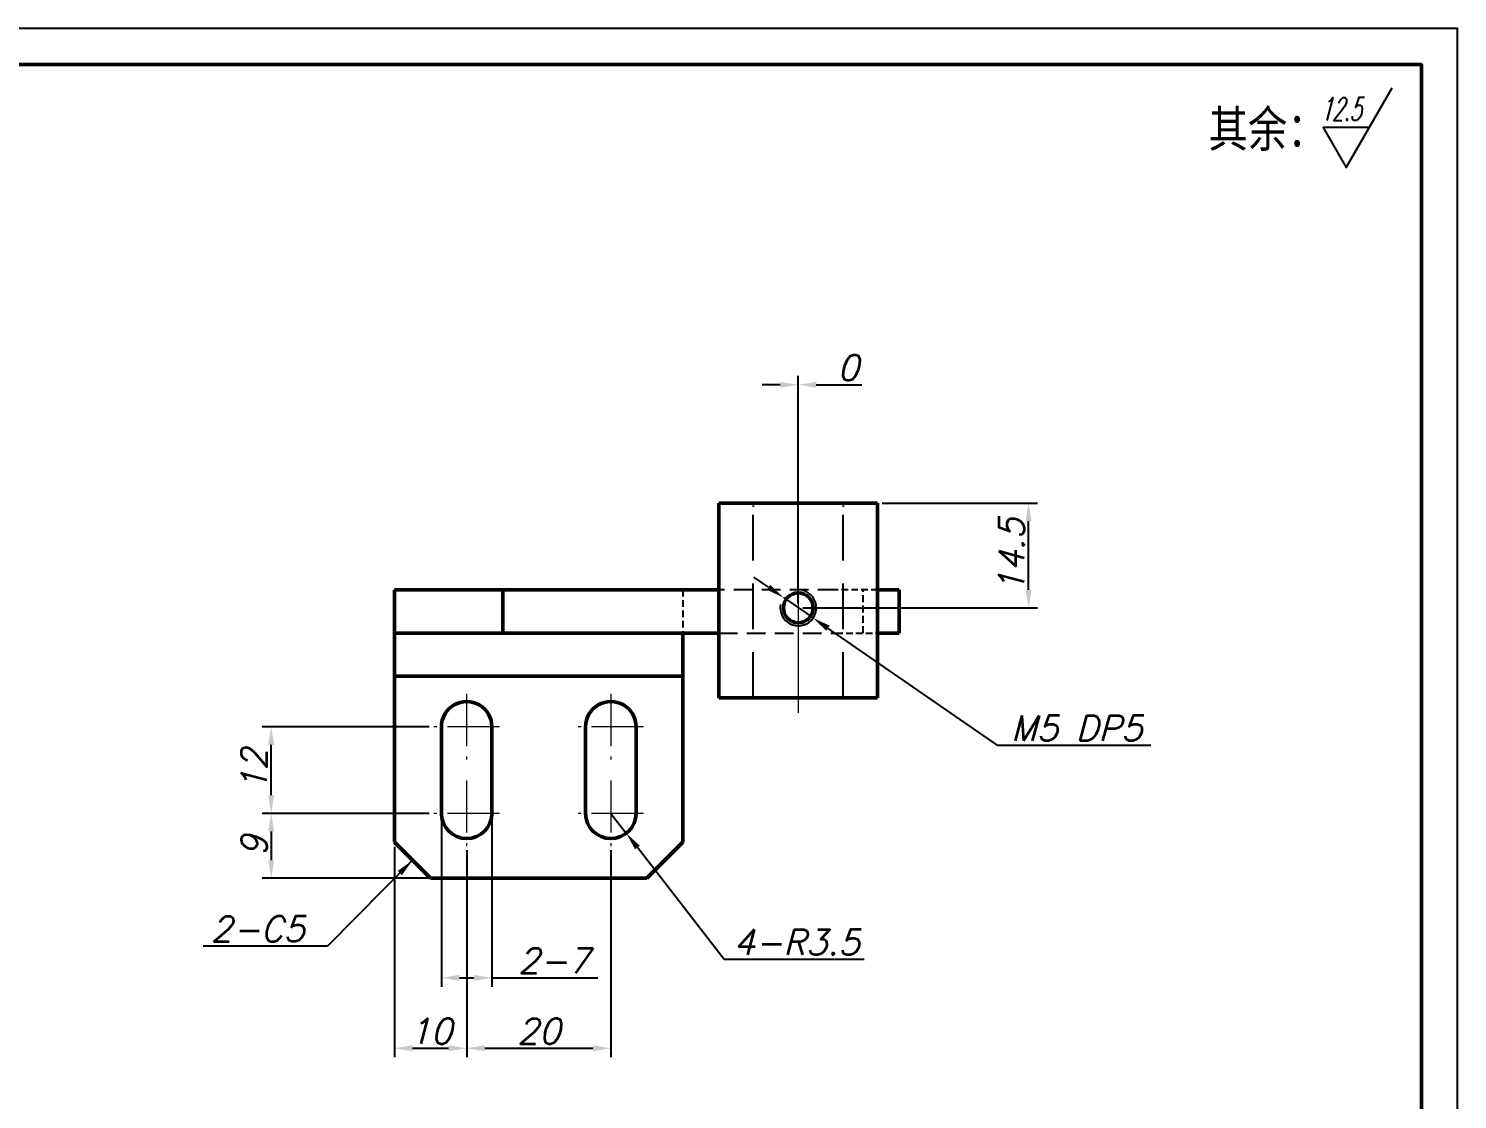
# Model space of a CAD drawing. Header units: inches. Extents: x 17901 to 26602, y 9673 to 14036.
# Drawn here: x 20739.2 to 20937.4, y 13310.1 to 13458.6 of the extents above; entities that cross this region are included whole.
import ezdxf
from ezdxf.enums import TextEntityAlignment as Align

# ---------------------------------------------------------------- set-up
doc = ezdxf.new("R2010")
doc.units = ezdxf.units.IN
doc.header["$MEASUREMENT"] = 0
doc.linetypes.add('CENTER', pattern=[50.8, 31.75, -6.35, 6.35, -6.35])
doc.linetypes.add('DASHED2', pattern=[9.525, 6.35, -3.175])
doc.layers.add('Dim', color=3, linetype='Continuous')
for name, color, linetype, lineweight in [('中心线', 1, 'CENTER', 15), ('图框_内框线', 5, 'Continuous', 50), ('标注线', 3, 'Continuous', 25), ('粗实线', 7, 'Continuous', 50), ('细实线', 4, 'Continuous', 25), ('虚线', 2, 'DASHED2', 25)]:
    doc.layers.add(name, color=color, linetype=linetype, lineweight=lineweight)
doc.styles.add('DIM_FONT', font='romans.shx', dxfattribs={"oblique": 15})
doc.styles.add('仿宋体', font='FSGB2312.ttf', dxfattribs={"width": 0.8, "height": 3.5})
doc.dimstyles.new('幅面 1：1$0', dxfattribs={"dimtxt": 3.5, "dimasz": 2.5, "dimexe": 1.25, "dimexo": 0.625, "dimtad": 1, "dimdsep": 46, "dimtxsty": 'DIM_FONT', "dimcen": 2.5, "dimclrd": 256, "dimclre": 256, "dimclrt": 256, "dimadec": 0, "dimazin": 0, "dimtm": 1e-09, "dimtfac": 0.5, "dimtmove": 0, "dimatfit": 3, "dimfxl": 1, "dimlwd": -1, "dimarcsym": 0})
doc.dimstyles.new('幅面 1：1$3', dxfattribs={"dimtxt": 3.5, "dimasz": 2.5, "dimexe": 1.25, "dimexo": 0.625, "dimtad": 1, "dimtih": 1, "dimtoh": 1, "dimdsep": 46, "dimtxsty": 'DIM_FONT', "dimcen": 2.5, "dimclrd": 256, "dimclre": 256, "dimclrt": 256, "dimazin": 2, "dimtfac": 0.5, "dimtmove": 0, "dimatfit": 3, "dimfxl": 1, "dimlwd": -1, "dimlwe": -1, "dimarcsym": 0})
doc.dimstyles.new('幅面 1：1$4', dxfattribs={"dimtxt": 3.5, "dimasz": 2.5, "dimexe": 1.25, "dimexo": 0.625, "dimtad": 1, "dimtoh": 1, "dimdsep": 46, "dimtxsty": 'DIM_FONT', "dimcen": 2.5, "dimclrd": 256, "dimclre": 256, "dimclrt": 256, "dimazin": 2, "dimtfac": 0.5, "dimtmove": 0, "dimatfit": 3, "dimfxl": 1, "dimlwd": -1, "dimlwe": -1, "dimarcsym": 0})
doc.dimstyles.new('幅面 1：1$7', dxfattribs={"dimtxt": 3.5, "dimasz": 2.5, "dimexe": 1.25, "dimexo": 0.625, "dimtad": 1, "dimdsep": 46, "dimtxsty": 'DIM_FONT', "dimcen": 2.5, "dimclrd": 256, "dimclrt": 256, "dimadec": 0, "dimazin": 0, "dimtfac": 1, "dimtmove": 0, "dimatfit": 3, "dimfxl": 1, "dimlwd": -1, "dimarcsym": 0})

# ---------------------------------------------------------------- blocks, each defined once
blk = doc.blocks.new('*D56')
at = {"layer": 'Defpoints', "color": 0, "transparency": 16777216}
for p in [(20843.94, 13379.75), (20848.06, 13376.91)]:
    blk.add_point(p, dxfattribs=at)
at = {"layer": '标注线', "transparency": 16777216}
for p, q in [((20841.89, 13381.17), (20839.83, 13382.58)), ((20843.94, 13379.75), (20848.06, 13376.91)), ((20873.7, 13359.25), (20850.12, 13375.49)), ((20894.93, 13359.25), (20873.7, 13359.25))]:
    blk.add_line(p, q, dxfattribs=at)
for points in [[(20842.12, 13381.51), (20841.65, 13380.82), (20843.94, 13379.75)], [(20850.36, 13375.84), (20849.88, 13375.15), (20848.06, 13376.91)]]:
    blk.add_solid(points, dxfattribs=at)
at = {"layer": '标注线', "transparency": 16777216, "insert": (20884.62, 13361.62), "char_height": 3.5, "attachment_point": 5, "style": 'DIM_FONT'}
blk.add_mtext('M5 DP5', dxfattribs=at)
blk = doc.blocks.new('*D70')
at = {"layer": 'Defpoints', "color": 0, "transparency": 16777216}
for p in [(20790.01, 13345.82), (20800.01, 13345.27), (20800.01, 13317.24)]:
    blk.add_point(p, dxfattribs=at)
at = {"layer": '标注线', "lineweight": -2, "transparency": 16777216}
for p, q in [((20790.01, 13345.19), (20790.01, 13315.99)), ((20800.01, 13344.64), (20800.01, 13315.99))]:
    blk.add_line(p, q, dxfattribs=at)
at = {"layer": '标注线', "transparency": 16777216}
blk.add_line((20792.51, 13317.24), (20797.51, 13317.24), dxfattribs=at)
for points in [[(20792.51, 13317.66), (20792.51, 13316.83), (20790.01, 13317.24)], [(20797.51, 13317.66), (20797.51, 13316.83), (20800.01, 13317.24)]]:
    blk.add_solid(points, dxfattribs=at)
at = {"layer": '标注线', "transparency": 16777216, "insert": (20795.01, 13319.62), "char_height": 3.5, "attachment_point": 5, "style": 'DIM_FONT'}
blk.add_mtext('10', dxfattribs=at)
blk = doc.blocks.new('*D71')
at = {"layer": 'Defpoints', "color": 0, "transparency": 16777216}
for p in [(20795.46, 13349.82), (20772.9, 13340.82), (20795.46, 13340.82)]:
    blk.add_point(p, dxfattribs=at)
at = {"layer": '标注线', "lineweight": -2, "transparency": 16777216}
for p, q in [((20794.83, 13349.82), (20771.65, 13349.82)), ((20794.83, 13340.82), (20771.65, 13340.82))]:
    blk.add_line(p, q, dxfattribs=at)
at = {"layer": '标注线', "transparency": 16777216}
blk.add_line((20772.9, 13347.32), (20772.9, 13343.32), dxfattribs=at)
for points in [[(20772.48, 13347.32), (20773.32, 13347.32), (20772.9, 13349.82)], [(20772.48, 13343.32), (20773.32, 13343.32), (20772.9, 13340.82)]]:
    blk.add_solid(points, dxfattribs=at)
at = {"layer": '标注线', "transparency": 16777216, "insert": (20770.52, 13345.32), "char_height": 3.5, "attachment_point": 5, "rotation": 90, "style": 'DIM_FONT'}
blk.add_mtext('9', dxfattribs=at)
blk = doc.blocks.new('*D72')
at = {"layer": 'Defpoints', "color": 0, "transparency": 16777216}
for p in [(20772.9, 13361.82), (20795.46, 13361.82), (20795.46, 13349.82)]:
    blk.add_point(p, dxfattribs=at)
at = {"layer": '标注线', "lineweight": -2, "transparency": 16777216}
for p, q in [((20794.83, 13361.82), (20771.65, 13361.82)), ((20794.83, 13349.82), (20771.65, 13349.82))]:
    blk.add_line(p, q, dxfattribs=at)
at = {"layer": '标注线', "transparency": 16777216}
blk.add_line((20772.9, 13352.32), (20772.9, 13359.32), dxfattribs=at)
for points in [[(20772.48, 13359.32), (20773.32, 13359.32), (20772.9, 13361.82)], [(20772.48, 13352.32), (20773.32, 13352.32), (20772.9, 13349.82)]]:
    blk.add_solid(points, dxfattribs=at)
at = {"layer": '标注线', "transparency": 16777216, "insert": (20770.52, 13355.82), "char_height": 3.5, "attachment_point": 5, "rotation": 90, "style": 'DIM_FONT'}
blk.add_mtext('12', dxfattribs=at)
blk = doc.blocks.new('*D73')
at = {"layer": 'Defpoints', "color": 0, "transparency": 16777216}
for p in [(20800.01, 13345.32), (20820.01, 13345.32), (20820.01, 13317.24)]:
    blk.add_point(p, dxfattribs=at)
at = {"layer": '标注线', "lineweight": -2, "transparency": 16777216}
for p, q in [((20800.01, 13344.69), (20800.01, 13315.99)), ((20820.01, 13344.69), (20820.01, 13315.99))]:
    blk.add_line(p, q, dxfattribs=at)
at = {"layer": '标注线', "transparency": 16777216}
blk.add_line((20802.51, 13317.24), (20817.51, 13317.24), dxfattribs=at)
for points in [[(20802.51, 13317.66), (20802.51, 13316.83), (20800.01, 13317.24)], [(20817.51, 13317.66), (20817.51, 13316.83), (20820.01, 13317.24)]]:
    blk.add_solid(points, dxfattribs=at)
at = {"layer": '标注线', "transparency": 16777216, "insert": (20810.01, 13319.62), "char_height": 3.5, "attachment_point": 5, "style": 'DIM_FONT'}
blk.add_mtext('20', dxfattribs=at)
blk = doc.blocks.new('*D74')
at = {"layer": 'Defpoints', "color": 0, "transparency": 16777216}
for p in [(20796.51, 13349.82), (20803.51, 13349.82), (20803.51, 13327.01)]:
    blk.add_point(p, dxfattribs=at)
at = {"layer": '标注线', "lineweight": -2, "transparency": 16777216}
for p, q in [((20796.51, 13349.19), (20796.51, 13325.76)), ((20803.51, 13349.19), (20803.51, 13325.76))]:
    blk.add_line(p, q, dxfattribs=at)
at = {"layer": '标注线', "transparency": 16777216}
for p, q in [((20799.01, 13327.01), (20801.01, 13327.01)), ((20803.51, 13327.01), (20818.19, 13327.01))]:
    blk.add_line(p, q, dxfattribs=at)
for points in [[(20799.01, 13327.43), (20799.01, 13326.6), (20796.51, 13327.01)], [(20801.01, 13327.43), (20801.01, 13326.6), (20803.51, 13327.01)]]:
    blk.add_solid(points, dxfattribs=at)
at = {"layer": '标注线', "transparency": 16777216, "insert": (20812.1, 13329.39), "char_height": 3.5, "attachment_point": 5, "style": 'DIM_FONT'}
blk.add_mtext('2-7', dxfattribs=at)
blk = doc.blocks.new('*D75')
at = {"layer": 'Defpoints', "color": 0, "transparency": 16777216}
for p in [(20820.01, 13349.82), (20822.15, 13347.06)]:
    blk.add_point(p, dxfattribs=at)
at = {"layer": '标注线', "transparency": 16777216}
for p, q in [((20820.01, 13349.82), (20822.15, 13347.06)), ((20835.75, 13329.57), (20823.69, 13345.08)), ((20855.16, 13329.57), (20835.75, 13329.57))]:
    blk.add_line(p, q, dxfattribs=at)
blk.add_solid([(20824.02, 13345.34), (20823.36, 13344.83), (20822.15, 13347.06)], dxfattribs=at)
at = {"layer": '标注线', "transparency": 16777216, "insert": (20845.77, 13331.94), "char_height": 3.5, "attachment_point": 5, "style": 'DIM_FONT'}
blk.add_mtext('4-R3.5', dxfattribs=at)
blk = doc.blocks.new('*D76')
at = {"layer": 'Defpoints', "color": 0, "transparency": 16777216}
for p in [(20857.01, 13392.82), (20877.95, 13392.82), (20846.01, 13378.32)]:
    blk.add_point(p, dxfattribs=at)
at = {"layer": '标注线', "lineweight": -2, "transparency": 16777216}
for p, q in [((20857.63, 13392.82), (20879.2, 13392.82)), ((20846.63, 13378.32), (20879.2, 13378.32))]:
    blk.add_line(p, q, dxfattribs=at)
at = {"layer": '标注线', "transparency": 16777216}
blk.add_line((20877.95, 13380.82), (20877.95, 13390.32), dxfattribs=at)
for points in [[(20877.53, 13390.32), (20878.37, 13390.32), (20877.95, 13392.82)], [(20877.53, 13380.82), (20878.37, 13380.82), (20877.95, 13378.32)]]:
    blk.add_solid(points, dxfattribs=at)
at = {"layer": '标注线', "transparency": 16777216, "insert": (20875.58, 13385.57), "char_height": 3.5, "attachment_point": 5, "rotation": 90, "style": 'DIM_FONT'}
blk.add_mtext('14.5', dxfattribs=at)
blk = doc.blocks.new('*D77')
at = {"layer": 'Defpoints', "color": 0, "transparency": 16777216}
for p in [(20846.01, 13409.25), (20846.01, 13395.52), (20846.01, 13378.32)]:
    blk.add_point(p, dxfattribs=at)
at = {"layer": '标注线', "lineweight": -2, "transparency": 16777216}
for p in [(20846.01, 13378.94), (20846.01, 13396.14)]:
    blk.add_line(p, (20846.01, 13410.5), dxfattribs=at)
at = {"layer": '标注线', "transparency": 16777216}
for p, q in [((20843.51, 13409.25), (20841.01, 13409.25)), ((20848.51, 13409.25), (20854.84, 13409.25))]:
    blk.add_line(p, q, dxfattribs=at)
for points in [[(20843.51, 13409.67), (20843.51, 13408.84), (20846.01, 13409.25)], [(20848.51, 13409.67), (20848.51, 13408.84), (20846.01, 13409.25)]]:
    blk.add_solid(points, dxfattribs=at)
at = {"layer": '标注线', "transparency": 16777216, "insert": (20852.92, 13411.63), "char_height": 3.5, "attachment_point": 5, "style": 'DIM_FONT'}
blk.add_mtext('0', dxfattribs=at)

msp = doc.modelspace()

# ---------------------------------------------------------------- linework, layer by layer
at = {"layer": 'Defpoints'}
msp.add_lwpolyline([(20517.437, 13161.647), (20937.437, 13161.647), (20937.437, 13458.647), (20517.437, 13458.647)], close=True, dxfattribs=at)
at = {"layer": 'Dim'}
msp.add_lwpolyline([(20925.195, 13444.907), (20918.795, 13444.907), (20921.995, 13439.364), (20928.395, 13450.449)], dxfattribs=at)
at = {"layer": '中心线'}
msp.add_line((20846.006, 13395.52), (20846.006, 13363.119), dxfattribs=at)
at = {"layer": '中心线', "ltscale": 0.227499}
for p, q in [((20800.006, 13366.37), (20800.006, 13357.27)), ((20820.006, 13366.37), (20820.006, 13357.27)), ((20800.006, 13354.37), (20800.006, 13345.27)), ((20820.006, 13354.37), (20820.006, 13345.27))]:
    msp.add_line(p, q, dxfattribs=at)
at = {"layer": '中心线', "ltscale": 0.227539}
for p, q in [((20804.557, 13361.82), (20795.456, 13361.82)), ((20824.557, 13361.82), (20815.456, 13361.82)), ((20804.557, 13349.82), (20795.456, 13349.82)), ((20824.557, 13349.82), (20815.456, 13349.82))]:
    msp.add_line(p, q, dxfattribs=at)
at = {"layer": '图框_内框线'}
msp.add_lwpolyline([(20542.437, 13166.647), (20932.437, 13166.647), (20932.437, 13453.647), (20542.437, 13453.647)], close=True, dxfattribs=at)
at = {"layer": '粗实线'}
for p, q in [((20835.006, 13392.82), (20857.006, 13392.82)), ((20835.006, 13392.82), (20835.006, 13365.82)), ((20857.006, 13392.82), (20857.006, 13365.82)), ((20835.006, 13380.82), (20805.006, 13380.82)), ((20805.006, 13374.82), (20835.006, 13374.82)), ((20790.006, 13368.82), (20790.006, 13345.82)), ((20790.006, 13368.82), (20830.006, 13368.82)), ((20830.006, 13345.82), (20830.006, 13368.82)), ((20835.006, 13365.82), (20857.006, 13365.82)), ((20795.006, 13340.82), (20825.006, 13340.82))]:
    msp.add_line(p, q, dxfattribs=at)
at = {"layer": '粗实线', "ltscale": 0.15}
for p, q in [((20790.006, 13380.82), (20790.006, 13374.82)), ((20805.006, 13380.82), (20805.006, 13374.82)), ((20835.006, 13380.82), (20835.006, 13374.82)), ((20857.006, 13380.82), (20857.006, 13374.82)), ((20860.006, 13374.82), (20860.006, 13380.82)), ((20790.006, 13374.82), (20790.006, 13368.82)), ((20830.006, 13368.82), (20830.006, 13374.82))]:
    msp.add_line(p, q, dxfattribs=at)
at = {"layer": '粗实线', "ltscale": 0.375}
for p, q in [((20805.006, 13380.82), (20790.006, 13380.82)), ((20790.006, 13374.82), (20805.006, 13374.82))]:
    msp.add_line(p, q, dxfattribs=at)
at = {"layer": '粗实线', "ltscale": 0.075}
for p, q in [((20860.006, 13380.82), (20857.006, 13380.82)), ((20857.006, 13374.82), (20860.006, 13374.82))]:
    msp.add_line(p, q, dxfattribs=at)
at = {"layer": '粗实线', "ltscale": 0.3}
for p, q in [((20796.506, 13349.82), (20796.506, 13361.82)), ((20803.506, 13361.82), (20803.506, 13349.82)), ((20816.506, 13349.82), (20816.506, 13361.82)), ((20823.506, 13361.82), (20823.506, 13349.82))]:
    msp.add_line(p, q, dxfattribs=at)
at = {"layer": '粗实线', "ltscale": 0.176777}
for p, q in [((20790.006, 13345.82), (20795.006, 13340.82)), ((20825.006, 13340.82), (20830.006, 13345.82))]:
    msp.add_line(p, q, dxfattribs=at)
at = {"layer": '粗实线'}
msp.add_circle((20846.006, 13378.32), 2.067, dxfattribs=at)
for centre, start, end in [((20800.006, 13361.82), 0, 180.00001), ((20820.006, 13361.82), 0, 180.00001), ((20800.006, 13349.82), 180.00001, 0), ((20820.006, 13349.82), 180.00001, 0)]:
    msp.add_arc(centre, 3.5, start, end, dxfattribs=at)
at = {"layer": '细实线'}
msp.add_arc((20846.006, 13378.325), 2.5, 169.99999, 100.00001, dxfattribs=at)
at = {"layer": '虚线', "ltscale": 0.0125}
for p, q in [((20839.756, 13392.82), (20839.756, 13392.32)), ((20852.256, 13392.82), (20852.256, 13392.32))]:
    msp.add_line(p, q, dxfattribs=at)
at = {"layer": '虚线'}
for p, q in [((20839.756, 13365.82), (20839.756, 13392.32)), ((20852.256, 13365.82), (20852.256, 13392.32)), ((20790.006, 13368.82), (20830.006, 13368.82))]:
    msp.add_line(p, q, dxfattribs=at)
at = {"layer": '虚线', "ltscale": 0.15}
for p, q in [((20830.006, 13380.82), (20830.006, 13374.82)), ((20835.006, 13380.82), (20835.006, 13374.82)), ((20855.006, 13374.82), (20855.006, 13380.82))]:
    msp.add_line(p, q, dxfattribs=at)
at = {"layer": '虚线', "ltscale": 0.406836}
for p, q in [((20851.28, 13380.82), (20835.006, 13380.82)), ((20835.006, 13374.82), (20851.28, 13374.82))]:
    msp.add_line(p, q, dxfattribs=at)
at = {"layer": '虚线', "ltscale": 0.143164}
for p, q in [((20857.006, 13380.82), (20851.28, 13380.82)), ((20851.28, 13374.82), (20857.006, 13374.82))]:
    msp.add_line(p, q, dxfattribs=at)

# ---------------------------------------------------------------- texts
at = {"layer": 'Dim', "style": 'DIM_FONT', "oblique": 15, "width": 0.559478}
msp.add_text('12.5', height=3.2, dxfattribs=at).set_placement((20918.403, 13445.88), (20924.115, 13445.88), align=Align.FIT)
at = {"layer": 'Dim', "insert": (20902.922, 13447.234), "char_height": 5, "width": 44.42321, "attachment_point": 1, "style": '仿宋体'}
msp.add_mtext('{\\fSimSun|b0|i0|c134|p2;其余：}', dxfattribs=at)
at = {"layer": '标注线', "insert": (20777.575, 13332.038), "char_height": 3.5, "attachment_point": 9, "style": 'DIM_FONT'}
msp.add_mtext('2-C5', dxfattribs=at)

# ---------------------------------------------------------------- dimensions: what is measured, and where the dimension line sits
at = {"layer": '标注线'}
for base, p1, p2, picture, middle in [((20846.006309634, 13409.254139185), (20846.006309634, 13378.319841287), (20846.006309634, 13395.519914529), '*D77', (20852.921587926, 13411.629139185)), ((20800.006, 13317.243), (20790.006, 13345.82), (20800.006, 13345.27), '*D70', (20795.006, 13319.618)), ((20820.006, 13317.243), (20800.006, 13345.32), (20820.006, 13345.32), '*D73', (20810.006, 13319.618))]:
    dim = msp.add_linear_dim(base=base, p1=p1, p2=p2, dimstyle='幅面 1：1$0', dxfattribs=at)
    dim.commit()
    dim.dimension.update_dxf_attribs({"geometry": picture, "text_midpoint": middle})
for base, p1, p2, picture, middle in [((20877.95, 13392.82), (20846.006, 13378.32), (20857.006, 13392.82), '*D76', (20875.575, 13385.57)), ((20772.9, 13361.82), (20795.456, 13349.82), (20795.456, 13361.82), '*D72', (20770.525, 13355.82)), ((20772.9, 13340.82), (20795.456, 13349.82), (20795.456, 13340.82), '*D71', (20770.525, 13345.32))]:
    dim = msp.add_linear_dim(base=base, p1=p1, p2=p2, angle=90, dimstyle='幅面 1：1$0', dxfattribs=at)
    dim.commit()
    dim.dimension.update_dxf_attribs({"geometry": picture, "text_midpoint": middle})
dim = msp.add_diameter_dim_2p(p1=(20843.944, 13379.747), p2=(20848.061, 13376.91), text='<> DP5', dimstyle='幅面 1：1$3', override={"dimpost": 'M<>'}, dxfattribs=at)
dim.commit()
dim.dimension.update_dxf_attribs({"geometry": '*D56', "text_midpoint": (20884.624, 13359.248), "dimtype": 163})
dim = msp.add_linear_dim(base=(20803.506, 13327.013), p1=(20796.506, 13349.82), p2=(20803.506, 13349.82), text='2-<>', dimstyle='幅面 1：1$0', dxfattribs=at)
dim.commit()
dim.dimension.update_dxf_attribs({"geometry": '*D74', "text_midpoint": (20812.1, 13329.388)})
dim = msp.add_radius_dim(center=(20820.006, 13349.82), mpoint=(20822.154, 13347.056), text='4-<>', dimstyle='幅面 1：1$4', dxfattribs=at)
dim.commit()
dim.dimension.update_dxf_attribs({"geometry": '*D75', "text_midpoint": (20845.767, 13329.568), "dimtype": 164})

# ---------------------------------------------------------------- leaders
at = {"layer": '标注线', "annotation_type": 0, "has_hookline": 1, "hookline_direction": 1, "text_width": 14.104}
msp.add_leader([(20792.506, 13343.32), (20780.7, 13331.413), (20778.2, 13331.413)], dimstyle='幅面 1：1$7', override={"dimgap": 0.625, "dimtad": 1}, dxfattribs=at)

doc.saveas('drawing.dxf')
